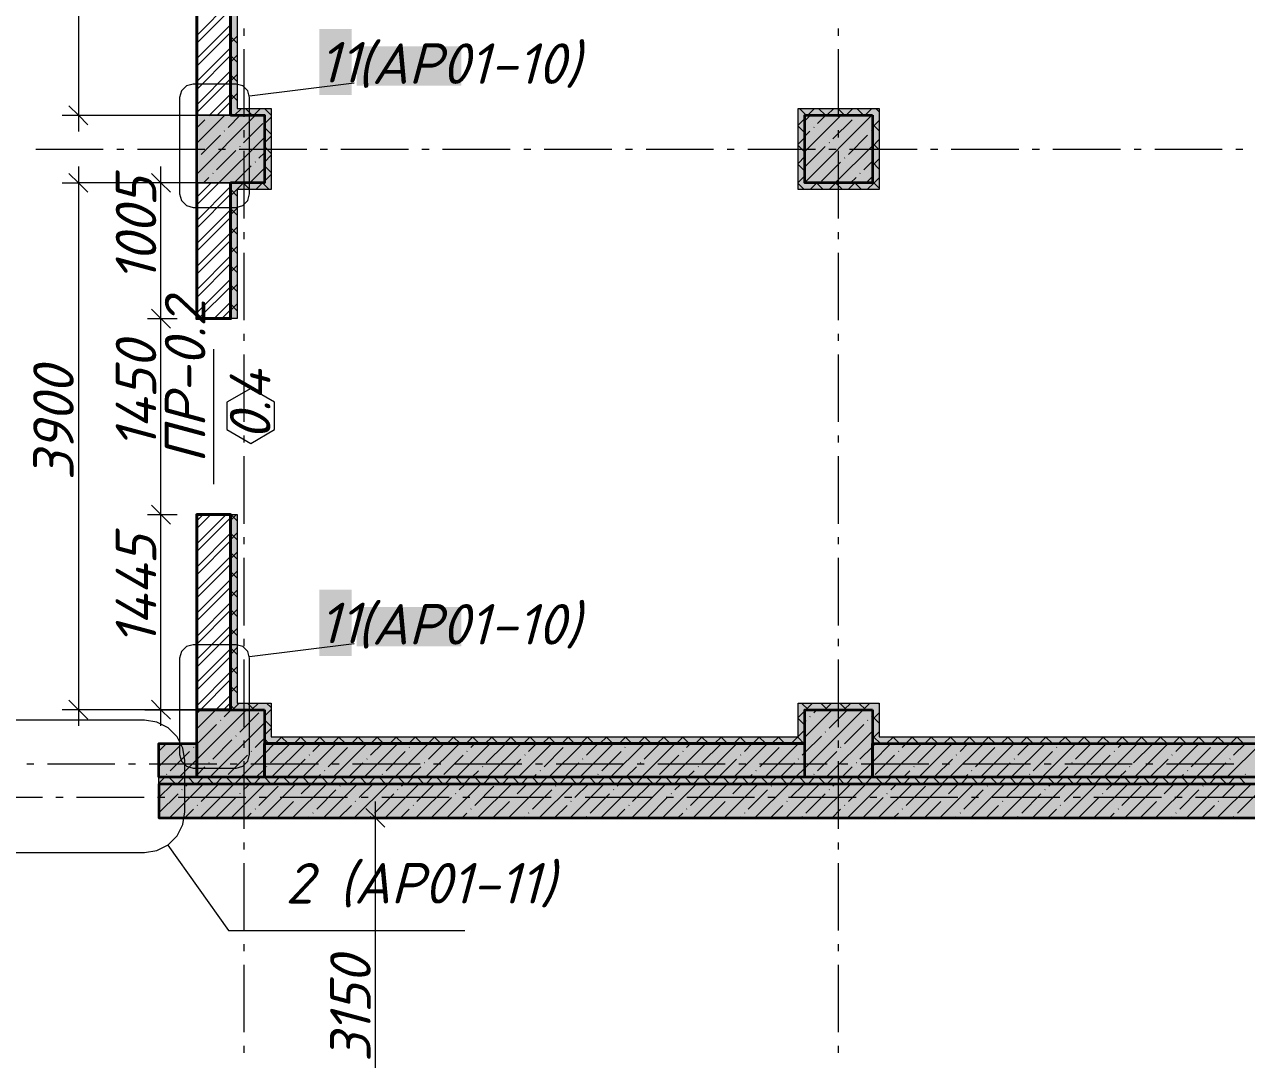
# Model space of a CAD drawing. Header units: millimetres. Extents: x -81576 to 1046824, y -248937 to 691537.
# Drawn here: x 102769 to 111814, y 545182 to 552844 of the extents above; entities that cross this region are included whole.
import ezdxf

# ---------------------------------------------------------------- set-up
doc = ezdxf.new("R2010")
doc.units = ezdxf.units.MM
doc.layers.add('PDF _Геометрия', color=7, linetype='Continuous', true_color=0x1d1d1d)
doc.layers.add('PDF _Сплошная заливка', color=7, linetype='Continuous', true_color=0xffffff)
doc.layers.add('PDF _Текст', color=7, linetype='Continuous')
doc.styles.add('PDF ISOCPEUR Italic', font='isocpeui.ttf')

msp = doc.modelspace()

# ---------------------------------------------------------------- hatches: boundary and pattern name
at = {"layer": 'PDF _Сплошная заливка', "true_color": 0x636466, "transparency": 33554559}
for points in [[(104344.5, 552221.5), (104344.5, 554921.6), (104294.5, 554921.6), (104294.5, 552221.5)], [(104544.5, 552171.5), (104544.5, 552221.5), (104294.5, 552221.5), (104294.5, 552171.5)], [(104594.5, 551671.5), (104594.5, 552221.5), (104544.5, 552221.5), (104544.5, 551671.5)], [(109044.5, 552171.5), (109044.5, 552221.5), (108494.5, 552221.5), (108494.5, 552171.5)], [(109044.5, 551671.5), (109094.5, 551671.5), (109094.5, 552221.5), (109044.5, 552221.5)], [(104044.5, 551671.5), (104544.5, 551671.5), (104544.5, 552171.5), (104044.5, 552171.5)], [(108544.5, 551621.5), (108544.5, 552171.5), (108494.5, 552171.5), (108494.5, 551621.5)], [(108544.5, 551671.5), (109044.5, 551671.5), (109044.5, 552171.5), (108544.5, 552171.5)], [(104294.5, 550666.5), (104344.5, 550666.5), (104344.5, 551671.5), (104294.5, 551671.5)], [(104344.5, 551621.5), (104594.5, 551621.5), (104594.5, 551671.5), (104344.5, 551671.5)], [(108544.5, 551621.5), (109094.5, 551621.5), (109094.5, 551671.5), (108544.5, 551671.5)], [(104344.5, 547821.5), (104344.5, 549216.5), (104294.5, 549216.5), (104294.5, 547821.5)], [(104044.5, 547271.5), (104544.5, 547271.5), (104544.5, 547771.5), (104044.5, 547771.5)], [(104544.5, 547771.5), (104544.5, 547821.5), (104294.5, 547821.5), (104294.5, 547771.5)], [(104544.5, 547571.5), (104594.5, 547571.5), (104594.5, 547821.5), (104544.5, 547821.5)], [(109044.5, 547771.5), (109044.5, 547821.5), (108494.5, 547821.5), (108494.5, 547771.5)], [(108544.5, 547521.5), (108544.5, 547771.5), (108494.5, 547771.5), (108494.5, 547521.5)], [(108544.5, 547271.5), (109044.5, 547271.5), (109044.5, 547771.5), (108544.5, 547771.5)], [(109044.5, 547571.5), (109094.5, 547571.5), (109094.5, 547821.5), (109044.5, 547821.5)], [(104044.5, 547271.5), (104044.5, 547521.5), (103764.5, 547521.5), (103764.5, 547271.5)], [(108494.5, 547521.5), (108494.5, 547571.5), (104544.5, 547571.5), (104544.5, 547521.5)], [(108544.5, 547271.5), (108544.5, 547521.5), (104544.5, 547521.5), (104544.5, 547271.5)], [(113144.5, 547521.5), (113144.5, 547571.5), (109044.5, 547571.5), (109044.5, 547521.5)], [(121794.5, 547271.5), (121794.5, 547521.5), (109044.5, 547521.5), (109044.5, 547271.5)], [(103764.5, 547221.5), (122494.5, 547221.5), (122494.5, 547271.5), (103764.5, 547271.5)], [(104419.5, 546971.5), (104419.5, 547221.5), (103764.5, 547221.5), (103764.5, 546971.5)], [(108544.5, 546971.5), (108544.5, 547221.5), (104419.5, 547221.5), (104419.5, 546971.5)], [(119099.5, 546971.5), (119099.5, 547221.5), (108544.5, 547221.5), (108544.5, 546971.5)]]:
    msp.add_hatch(color=251, dxfattribs=at).paths.add_polyline_path(points)

# ---------------------------------------------------------------- linework, layer by layer
at = {"layer": 'PDF _Геометрия', "color": 7, "lineweight": 13}
for points in [[(104344.5, 557129.1), (104344.5, 555521.6), (104544.5, 555521.6), (104594.5, 555521.6), (104594.5, 554971.6), (104594.5, 554921.6), (104344.5, 554921.6), (104344.5, 552221.5), (104544.5, 552221.5), (104594.5, 552221.5), (104594.5, 551671.5), (104594.5, 551621.5), (104344.5, 551621.5), (104344.5, 550666.5), (104294.5, 550666.5)], [(104294.5, 551671.5), (104344.5, 551671.5), (104544.5, 551671.5), (104544.5, 552171.5), (104294.5, 552171.5)], [(104294.5, 549216.5), (104344.5, 549216.5), (104344.5, 547821.5), (104544.5, 547821.5), (104594.5, 547821.5), (104594.5, 547571.5), (108494.5, 547571.5), (108494.5, 547771.5), (108494.5, 547821.5), (109044.5, 547821.5), (109094.5, 547821.5), (109094.5, 547571.5), (113094.5, 547571.5), (113094.5, 547948.5), (113144.5, 547948.5)], [(104544.5, 547521.5), (104544.5, 547571.5), (104544.5, 547771.5), (104294.5, 547771.5)], [(113144.5, 547571.5), (113144.5, 547521.5), (109044.5, 547521.5), (109044.5, 547571.5), (109044.5, 547771.5), (108544.5, 547771.5), (108544.5, 547521.5)]]:
    msp.add_lwpolyline(points, dxfattribs=at)
at = {"layer": 'PDF _Геометрия', "color": 7, "lineweight": 35}
for points in [[(124744.5, 546971.5), (124744.5, 547221.5), (119099.5, 547221.5), (108544.5, 547221.5), (104419.5, 547221.5), (103764.5, 547221.5), (103764.5, 546971.5), (104419.5, 546971.5), (108544.5, 546971.5), (119099.5, 546971.5), (124744.5, 546971.5), (122554.5, 546971.5), (122554.5, 547221.5), (173444.5, 547221.5), (173444.5, 550246.5), (170319.5, 550246.5), (170319.5, 550496.5), (173444.5, 550496.5), (173444.5, 556296.6), (170294.5, 556296.6)], [(104044.5, 551671.5), (104044.5, 552171.5)], [(104294.5, 552171.5), (104544.5, 552171.5), (104544.5, 551671.5), (104294.5, 551671.5)], [(121794.5, 547521.5), (121794.5, 547271.5), (121794.5, 547771.5), (122494.5, 547771.5), (122494.5, 547271.5), (121794.5, 547271.5), (109044.5, 547271.5), (109044.5, 547521.5), (115394.5, 547521.5), (115394.5, 549021.5), (115644.5, 549021.5), (115644.5, 547571.5)], [(108549.5, 547271.5), (104544.5, 547271.5), (104544.5, 547521.5), (108494.5, 547521.5)]]:
    msp.add_lwpolyline(points, dxfattribs=at)
at = {"layer": 'PDF _Геометрия', "color": 7, "lineweight": 9}
for points in [[(103168.2, 555091.6), (103168.2, 552051.5)], [(104394.5, 552760.6), (104394.5, 552813.6)], [(108794.5, 552760.6), (108794.5, 552813.6)], [(104394.5, 552160.6), (104394.5, 552660.6)], [(108794.5, 552160.6), (108794.5, 552660.6)], [(103098.2, 552241.5), (103168.2, 552171.5), (104044.5, 552171.5), (104294.5, 552171.5)], [(103048.2, 552171.5), (103168.2, 552171.5), (103238.2, 552101.5)], [(104394.5, 552007.7), (104394.5, 552060.6)], [(108794.5, 552007.7), (108794.5, 552060.6)], [(102852, 551921.5), (103352, 551921.5)], [(103452, 551921.5), (103505, 551921.5)], [(103605, 551921.5), (104105, 551921.5)], [(104205, 551921.5), (104257.9, 551921.5)], [(104357.9, 551921.5), (104857.9, 551921.5)], [(104957.9, 551921.5), (105010.8, 551921.5)], [(105110.8, 551921.5), (105610.8, 551921.5)], [(105710.8, 551921.5), (105763.7, 551921.5)], [(105863.7, 551921.5), (106363.7, 551921.5)], [(106463.7, 551921.5), (106516.6, 551921.5)], [(106616.6, 551921.5), (107116.6, 551921.5)], [(107216.6, 551921.5), (107269.5, 551921.5)], [(107369.5, 551921.5), (107869.5, 551921.5)], [(107969.5, 551921.5), (108022.5, 551921.5)], [(108122.5, 551921.5), (108622.5, 551921.5)], [(108722.5, 551921.5), (108775.4, 551921.5)], [(108875.4, 551921.5), (109375.4, 551921.5)], [(109475.4, 551921.5), (109528.3, 551921.5)], [(109628.3, 551921.5), (110128.3, 551921.5)], [(110228.3, 551921.5), (110281.2, 551921.5)], [(110381.2, 551921.5), (110881.2, 551921.5)], [(110981.2, 551921.5), (111034.1, 551921.5)], [(111134.1, 551921.5), (111634.1, 551921.5)], [(111734.1, 551921.5), (111787, 551921.5)], [(104394.5, 551407.7), (104394.5, 551907.7)], [(108794.5, 551407.7), (108794.5, 551907.7)], [(104294.5, 551671.5), (104044.5, 551671.5), (103168.2, 551671.5), (103098.2, 551741.5)], [(103168.2, 551791.5), (103168.2, 547651.5)], [(103709.3, 551741.5), (103779.3, 551671.5), (103849.3, 551601.5)], [(103779.3, 547651.5), (103779.3, 549216.5), (103779.3, 550666.5), (103779.3, 551791.5)], [(103048.2, 551671.5), (103168.2, 551671.5), (103238.2, 551601.5)], [(104044.5, 551671.5), (103779.3, 551671.5), (103659.3, 551671.5)], [(104394.5, 551254.8), (104394.5, 551307.7)], [(108794.5, 551254.8), (108794.5, 551307.7)], [(104394.5, 550654.8), (104394.5, 551154.8)], [(108794.5, 550654.8), (108794.5, 551154.8)], [(103680.3, 550666.5), (103779.3, 550666.5), (103899.3, 550666.5)], [(103709.3, 550736.5), (103779.3, 550666.5), (103849.3, 550596.5)], [(104394.5, 550501.9), (104394.5, 550554.8)], [(108794.5, 550501.9), (108794.5, 550554.8)], [(104169.5, 549441.5), (104169.5, 550441.5)], [(104394.5, 549901.9), (104394.5, 550401.9)], [(108794.5, 549901.9), (108794.5, 550401.9)], [(104394.5, 549749), (104394.5, 549801.9)], [(108794.5, 549749), (108794.5, 549801.9)], [(104394.5, 549149), (104394.5, 549649)], [(108794.5, 549149), (108794.5, 549649)], [(103680.3, 549216.5), (103779.3, 549216.5), (103899.3, 549216.5)], [(103709.3, 549286.5), (103779.3, 549216.5), (103849.3, 549146.5)], [(104394.5, 548996.1), (104394.5, 549049)], [(108794.5, 548996.1), (108794.5, 549049)], [(104294.5, 548973.5), (104294.5, 548966.5)], [(104394.5, 548396.1), (104394.5, 548896.1)], [(108794.5, 548396.1), (108794.5, 548896.1)], [(104394.5, 548243.1), (104394.5, 548296.1)], [(108794.5, 548243.1), (108794.5, 548296.1)], [(104394.5, 547643.1), (104394.5, 548143.1)], [(108794.5, 547643.1), (108794.5, 548143.1)], [(103659.3, 547771.5), (103779.3, 547771.5), (104044.5, 547771.5), (103168.2, 547771.5), (103048.2, 547771.5)], [(103238.2, 547701.5), (103168.2, 547771.5), (103098.2, 547841.5)], [(103709.3, 547841.5), (103779.3, 547771.5), (103849.3, 547701.5)], [(104394.5, 547490.2), (104394.5, 547543.1)], [(108794.5, 547490.2), (108794.5, 547543.1)], [(102785.8, 547371.5), (102838.7, 547371.5)], [(102938.7, 547371.5), (103438.7, 547371.5)], [(103538.7, 547371.5), (103591.6, 547371.5)], [(103691.6, 547371.5), (104191.6, 547371.5)], [(104291.6, 547371.5), (104344.5, 547371.5)], [(104394.5, 546890.2), (104394.5, 547390.2)], [(104444.5, 547371.5), (104944.5, 547371.5)], [(105044.5, 547371.5), (105097.5, 547371.5)], [(105197.5, 547371.5), (105697.5, 547371.5)], [(105797.5, 547371.5), (105850.4, 547371.5)], [(105950.4, 547371.5), (106450.4, 547371.5)], [(106550.4, 547371.5), (106603.3, 547371.5)], [(106703.3, 547371.5), (107203.3, 547371.5)], [(107303.3, 547371.5), (107356.2, 547371.5)], [(107456.2, 547371.5), (107956.2, 547371.5)], [(108056.2, 547371.5), (108109.1, 547371.5)], [(108209.1, 547371.5), (108709.1, 547371.5)], [(108794.5, 546890.2), (108794.5, 547390.2)], [(108809.1, 547371.5), (108862, 547371.5)], [(108962, 547371.5), (109462, 547371.5)], [(109562, 547371.5), (109615, 547371.5)], [(109715, 547371.5), (110215, 547371.5)], [(110315, 547371.5), (110367.9, 547371.5)], [(110467.9, 547371.5), (110967.9, 547371.5)], [(111067.9, 547371.5), (111120.8, 547371.5)], [(111220.8, 547371.5), (111720.8, 547371.5)], [(102901.5, 547121.5), (102401.5, 547121.5)], [(103054.4, 547121.5), (103001.5, 547121.5)], [(103654.4, 547121.5), (103154.4, 547121.5)], [(103807.3, 547121.5), (103754.4, 547121.5)], [(104407.3, 547121.5), (103907.3, 547121.5)], [(104560.3, 547121.5), (104507.3, 547121.5)], [(105160.3, 547121.5), (104660.3, 547121.5)], [(105313.2, 547121.5), (105260.3, 547121.5)], [(105296.2, 547041.5), (105366.2, 546971.5), (105436.2, 546901.5)], [(105366.2, 543701.5), (105366.2, 547091.5)], [(105913.2, 547121.5), (105413.2, 547121.5)], [(106066.1, 547121.5), (106013.2, 547121.5)], [(106666.1, 547121.5), (106166.1, 547121.5)], [(106819, 547121.5), (106766.1, 547121.5)], [(107419, 547121.5), (106919, 547121.5)], [(107571.9, 547121.5), (107519, 547121.5)], [(108171.9, 547121.5), (107671.9, 547121.5)], [(108324.8, 547121.5), (108271.9, 547121.5)], [(108924.9, 547121.5), (108424.9, 547121.5)], [(109077.8, 547121.5), (109024.8, 547121.5)], [(109677.8, 547121.5), (109177.8, 547121.5)], [(109830.7, 547121.5), (109777.8, 547121.5)], [(110430.7, 547121.5), (109930.7, 547121.5)], [(110583.6, 547121.5), (110530.7, 547121.5)], [(111183.6, 547121.5), (110683.6, 547121.5)], [(111336.5, 547121.5), (111283.6, 547121.5)], [(111936.5, 547121.5), (111436.5, 547121.5)], [(105267.2, 546971.5), (105366.2, 546971.5), (105486.2, 546971.5)], [(104394.5, 546737.3), (104394.5, 546790.2)], [(108794.5, 546737.3), (108794.5, 546790.2)], [(104394.5, 546137.3), (104394.5, 546637.3)], [(108794.5, 546137.3), (108794.5, 546637.3)], [(104394.5, 545984.4), (104394.5, 546037.3)], [(108794.5, 545984.4), (108794.5, 546037.3)], [(104394.5, 545384.4), (104394.5, 545884.4)], [(108794.5, 545384.4), (108794.5, 545884.4)], [(104394.5, 545231.5), (104394.5, 545284.4)], [(108794.5, 545231.5), (108794.5, 545284.4)]]:
    msp.add_lwpolyline(points, dxfattribs=at)
at = {"layer": 'PDF _Геометрия', "color": 16, "lineweight": 40, "true_color": 0x800000}
for points in [[(104044.5, 552171.5), (104044.5, 554971.6)], [(104294.5, 554921.6), (104294.5, 552221.5)], [(104294.5, 551671.5), (104294.5, 550666.5), (104044.5, 550666.5), (104044.5, 551671.5)], [(104294.5, 547771.5), (104044.5, 547771.5), (104044.5, 549216.5), (104294.5, 549216.5), (104294.5, 547821.5)]]:
    msp.add_lwpolyline(points, dxfattribs=at)
at = {"layer": 'PDF _Геометрия', "color": 7, "lineweight": 40}
for points in [[(104294.5, 552171.5), (104294.5, 552221.5), (104294.5, 554921.6), (104294.5, 554971.6)], [(104294.5, 550666.5), (104294.5, 551671.5)], [(104294.5, 547771.5), (104294.5, 547821.5), (104294.5, 549216.5)], [(108544.5, 547521.5), (108494.5, 547521.5), (104544.5, 547521.5)]]:
    msp.add_lwpolyline(points, dxfattribs=at)
at = {"layer": 'PDF _Геометрия', "color": 24, "lineweight": 9, "true_color": 0x8e1d1d}
for points in [[(104294.5, 553012.8), (104044.5, 552762.8)], [(104294.5, 552955.8), (104044.5, 552705.8)], [(104294.5, 552841.7), (104044.5, 552591.7)], [(104294.5, 552784.7), (104044.5, 552534.7)], [(104294.5, 552670.6), (104044.5, 552420.6)], [(104294.5, 552613.6), (104044.5, 552363.6)], [(104294.5, 552499.6), (104044.5, 552249.6)], [(104294.5, 552442.5), (104044.5, 552192.5)], [(104294.5, 552328.5), (104137.5, 552171.5)], [(104294.5, 552271.5), (104194.5, 552171.5)], [(104150.7, 551671.5), (104044.5, 551565.3)], [(104207.8, 551671.5), (104044.5, 551508.3)], [(104294.5, 551644.2), (104044.5, 551394.2)], [(104294.5, 551587.2), (104044.5, 551337.2)], [(104294.5, 551473.1), (104044.5, 551223.1)], [(104294.5, 551416.1), (104044.5, 551166.1)], [(104294.5, 551302.1), (104044.5, 551052.1)], [(104294.5, 551245), (104044.5, 550995)], [(104294.5, 551131), (104044.5, 550881)], [(104294.5, 551074), (104044.5, 550824)], [(104294.5, 550959.9), (104044.5, 550709.9)], [(104294.5, 550902.9), (104058.1, 550666.5)], [(104294.5, 550788.8), (104172.2, 550666.5)], [(104294.5, 550731.8), (104229.2, 550666.5)], [(104090.8, 549216.5), (104044.5, 549170.2)], [(104261.8, 549216.5), (104044.5, 548999.2)], [(104147.8, 549216.5), (104044.5, 549113.2)], [(104294.5, 549192.1), (104044.5, 548942.1)], [(104294.5, 549078.1), (104044.5, 548828.1)], [(104294.5, 549021.1), (104044.5, 548771.1)], [(104294.5, 548907), (104044.5, 548657)], [(104294.5, 548850), (104044.5, 548600)], [(104294.5, 548735.9), (104044.5, 548485.9)], [(104294.5, 548678.9), (104044.5, 548428.9)], [(104294.5, 548564.9), (104044.5, 548314.9)], [(104294.5, 548507.8), (104044.5, 548257.8)], [(104294.5, 548393.8), (104044.5, 548143.8)], [(104294.5, 548336.8), (104044.5, 548086.8)], [(104294.5, 548222.7), (104044.5, 547972.7)], [(104294.5, 548165.7), (104044.5, 547915.7)], [(104294.5, 548051.6), (104044.5, 547801.6)], [(104294.5, 547994.6), (104071.4, 547771.5)], [(104294.5, 547880.6), (104185.4, 547771.5)], [(104294.5, 547823.5), (104242.5, 547771.5)]]:
    msp.add_lwpolyline(points, dxfattribs=at)
at = {"layer": 'PDF _Геометрия', "lineweight": 9}
for points in [[(104344.5, 552757.2), (104294.5, 552707.2)], [(104294.5, 552755.2), (104344.5, 552705.2)], [(104344.5, 552615.7), (104294.5, 552565.7)], [(104294.5, 552613.8), (104344.5, 552563.8)], [(104344.5, 552474.3), (104294.5, 552424.3)], [(104294.5, 552472.3), (104344.5, 552422.3)], [(104344.5, 552332.9), (104294.5, 552282.9)], [(104294.5, 552330.9), (104344.5, 552280.9)], [(104374.5, 552221.5), (104324.5, 552171.5)], [(104403.8, 552221.5), (104453.8, 552171.5)], [(104516, 552221.5), (104466, 552171.5)], [(104545.3, 552221.5), (104594.5, 552172.3)], [(108505.1, 552221.5), (108555.1, 552171.5)], [(108617.2, 552221.5), (108567.2, 552171.5)], [(108646.5, 552221.5), (108696.5, 552171.5)], [(108758.6, 552221.5), (108708.6, 552171.5)], [(108787.9, 552221.5), (108837.9, 552171.5)], [(108900, 552221.5), (108850, 552171.5)], [(108929.3, 552221.5), (108979.3, 552171.5)], [(109041.4, 552221.5), (108991.4, 552171.5)], [(109070.7, 552221.5), (109094.5, 552197.8)], [(104251.6, 552171.5), (104044.5, 551964.4)], [(104479.7, 552171.5), (104044.5, 551736.3)], [(104105.2, 552139.2), (104044.5, 552078.5)], [(104136.1, 552170.1), (104133.7, 552167.7)], [(104365.6, 552171.5), (104276.3, 552082.2)], [(104294.5, 552189.5), (104312.4, 552171.5)], [(104532.9, 552110.7), (104390.3, 551968.2)], [(104594.5, 552158.6), (104544.5, 552108.6)], [(108544.5, 552148.8), (108494.5, 552098.8)], [(108585.4, 552171.5), (108544.5, 552130.6)], [(108813.5, 552171.5), (108544.5, 551902.5)], [(109041.6, 552171.5), (108544.5, 551674.4)], [(108699.5, 552171.5), (108638.7, 552110.7)], [(108895.3, 552139.2), (108752.7, 551996.7)], [(108926.1, 552170.1), (108923.8, 552167.7)], [(109094.5, 552133.1), (109044.5, 552083.1)], [(109044.5, 552106.4), (109094.5, 552056.4)], [(104219.2, 552025.2), (104076.7, 551882.6)], [(104250.1, 552056.1), (104247.8, 552053.7)], [(104544.5, 552080.9), (104594.5, 552030.9)], [(104594.5, 552017.2), (104544.5, 551967.2)], [(108494.5, 552090.7), (108544.5, 552040.7)], [(108581.6, 552053.7), (108544.5, 552016.5)], [(108612.5, 552084.6), (108610.1, 552082.2)], [(109009.3, 552025.2), (108866.8, 551882.6)], [(109040.2, 552056.1), (109037.8, 552053.7)], [(104544.5, 552008.3), (104207.8, 551671.5)], [(104364.2, 551942), (104361.8, 551939.6)], [(104544.5, 551939.5), (104594.5, 551889.5)], [(108544.5, 552007.4), (108494.5, 551957.4)], [(108494.5, 551949.3), (108544.5, 551899.3)], [(108695.7, 551939.6), (108553.1, 551797.1)], [(108726.6, 551970.5), (108724.2, 551968.2)], [(109044.5, 551946.3), (108769.7, 551671.5)], [(109094.5, 551991.7), (109044.5, 551941.7)], [(109044.5, 551965), (109094.5, 551915)], [(104050.5, 551856.5), (104048.2, 551854.1)], [(104333.3, 551911.1), (104190.7, 551768.6)], [(104544.5, 551894.2), (104504.4, 551854.1)], [(104594.5, 551875.8), (104544.5, 551825.8)], [(108544.5, 551866), (108494.5, 551816)], [(108840.6, 551856.5), (108838.2, 551854.1)], [(109044.5, 551832.2), (108980.8, 551768.6)], [(109094.5, 551850.3), (109044.5, 551800.3)], [(104164.6, 551742.4), (104162.2, 551740.1)], [(104447.3, 551797.1), (104321.8, 551671.5)], [(104544.5, 551780.2), (104435.9, 551671.5)], [(104478.2, 551828), (104475.9, 551825.6)], [(104544.5, 551798.1), (104594.5, 551748.1)], [(108494.5, 551807.9), (108544.5, 551757.9)], [(108809.7, 551825.6), (108667.2, 551683)], [(108954.7, 551742.4), (108952.3, 551740.1)], [(109044.5, 551823.6), (109094.5, 551773.6)], [(104133.7, 551711.5), (104093.7, 551671.5)], [(104390.2, 551671.5), (104344.5, 551625.8), (104294.5, 551575.8)], [(104388.1, 551671.5), (104438.1, 551621.5)], [(104531.6, 551671.5), (104481.6, 551621.5)], [(104529.6, 551671.5), (104579.6, 551621.5)], [(104594.5, 551734.4), (104544.5, 551684.4)], [(108544.5, 551724.6), (108494.5, 551674.6)], [(108494.5, 551666.5), (108539.4, 551621.5)], [(108632.9, 551671.5), (108582.9, 551621.5)], [(108630.8, 551671.5), (108680.8, 551621.5)], [(108774.3, 551671.5), (108724.3, 551621.5)], [(108772.2, 551671.5), (108822.2, 551621.5)], [(108915.7, 551671.5), (108865.7, 551621.5)], [(108923.8, 551711.5), (108883.8, 551671.5)], [(108913.6, 551671.5), (108963.6, 551621.5)], [(109044.5, 551718.2), (108997.8, 551671.5)], [(109094.5, 551708.9), (109057.1, 551671.5), (109007.1, 551621.5)], [(109044.5, 551682.1), (109055.1, 551671.5), (109094.5, 551632.1)], [(104294.5, 551623.8), (104344.5, 551573.8)], [(104344.5, 551484.4), (104294.5, 551434.4)], [(104294.5, 551482.4), (104344.5, 551432.4)], [(104344.5, 551342.9), (104294.5, 551292.9)], [(104294.5, 551341), (104344.5, 551291)], [(104344.5, 551201.5), (104294.5, 551151.5)], [(104294.5, 551199.5), (104344.5, 551149.5)], [(104344.5, 551060.1), (104294.5, 551010.1)], [(104294.5, 551058.1), (104344.5, 551008.1)], [(104344.5, 550918.7), (104294.5, 550868.7)], [(104294.5, 550916.7), (104344.5, 550866.7)], [(104344.5, 550777.3), (104294.5, 550727.3)], [(104294.5, 550775.3), (104344.5, 550725.3)], [(104339.4, 549216.5), (104294.5, 549171.6)], [(104297.6, 549216.5), (104344.5, 549169.6)], [(104344.5, 549080.2), (104294.5, 549030.2)], [(104294.5, 549078.2), (104344.5, 549028.2)], [(104344.5, 548938.8), (104294.5, 548888.8)], [(104294.5, 548936.8), (104344.5, 548886.8)], [(104344.5, 548797.4), (104294.5, 548747.4)], [(104294.5, 548795.4), (104344.5, 548745.4)], [(104344.5, 548655.9), (104294.5, 548605.9)], [(104294.5, 548654), (104344.5, 548604)], [(104344.5, 548514.5), (104294.5, 548464.5)], [(104294.5, 548512.5), (104344.5, 548462.5)], [(104344.5, 548373.1), (104294.5, 548323.1)], [(104294.5, 548371.1), (104344.5, 548321.1)], [(104344.5, 548231.7), (104294.5, 548181.7)], [(104294.5, 548229.7), (104344.5, 548179.7)], [(104344.5, 548090.3), (104294.5, 548040.3)], [(104294.5, 548088.3), (104344.5, 548038.3)], [(104344.5, 547948.8), (104294.5, 547898.8)], [(104294.5, 547946.9), (104344.5, 547896.9)], [(104413.5, 547771.5), (104044.5, 547402.5), (103913.5, 547271.5)], [(104185.4, 547771.5), (104044.5, 547630.6)], [(104071.4, 547771.5), (104044.5, 547744.6)], [(104299.5, 547771.5), (104247.8, 547719.8)], [(104294.5, 547805.4), (104328.3, 547771.5)], [(104358.6, 547821.5), (104308.6, 547771.5)], [(104419.8, 547821.5), (104469.8, 547771.5)], [(104500, 547821.5), (104450, 547771.5)], [(104594.5, 547774.6), (104544.5, 547724.6)], [(104561.2, 547821.5), (104594.5, 547788.3)], [(109025.5, 547821.5), (108975.5, 547771.5), (108544.5, 547340.5), (108475.5, 547271.5), (108425.5, 547221.5), (108175.5, 546971.5)], [(108544.5, 547764.8), (108494.5, 547714.8)], [(108521, 547821.5), (108571, 547771.5)], [(108747.4, 547771.5), (108544.5, 547568.6)], [(108601.2, 547821.5), (108551.2, 547771.5)], [(108633.4, 547771.5), (108610.1, 547748.3)], [(108662.4, 547821.5), (108712.4, 547771.5)], [(108742.7, 547821.5), (108692.7, 547771.5)], [(108861.5, 547771.5), (108724.2, 547634.3)], [(108803.8, 547821.5), (108853.8, 547771.5)], [(108884.1, 547821.5), (108834.1, 547771.5)], [(108945.3, 547821.5), (108995.3, 547771.5)], [(109086.7, 547821.5), (109094.5, 547813.8)], [(104544.5, 547674.4), (104141.6, 547271.5)], [(104221.6, 547693.7), (104219.2, 547691.3)], [(104504.4, 547748.3), (104361.8, 547605.8)], [(104544.5, 547696.9), (104594.5, 547646.9)], [(108494.5, 547706.7), (108544.5, 547656.7)], [(108553.1, 547691.3), (108544.5, 547682.7)], [(108584, 547722.2), (108581.6, 547719.8)], [(109011.7, 547693.7), (109009.3, 547691.3)], [(109044.5, 547726.5), (109037.8, 547719.8)], [(109094.5, 547749.1), (109044.5, 547699.1)], [(109044.5, 547722.3), (109094.5, 547672.3)], [(104190.7, 547662.8), (104048.2, 547520.2)], [(104335.7, 547579.6), (104333.3, 547577.3)], [(104594.5, 547633.1), (104544.5, 547583.1)], [(108544.5, 547623.3), (108494.5, 547573.3)], [(108698, 547608.1), (108695.7, 547605.8)], [(109044.5, 547612.4), (108703.6, 547271.5)], [(108980.8, 547662.8), (108838.2, 547520.2)], [(109094.5, 547607.7), (109058.3, 547571.5), (109044.5, 547557.7)], [(109044.5, 547580.9), (109053.8, 547571.5), (109103.8, 547521.5)], [(103935.4, 547521.5), (103764.5, 547350.6)], [(103821.4, 547521.5), (103764.5, 547464.6)], [(104022, 547494.1), (104019.7, 547491.7)], [(104304.8, 547548.7), (104162.2, 547406.2)], [(104619.7, 547521.5), (104544.5, 547446.3), (104369.7, 547271.5)], [(104544.5, 547560.3), (104475.9, 547491.7)], [(104544.5, 547555.4), (104578.3, 547521.5)], [(104732.5, 547520.2), (104589.9, 547377.7)], [(104847.8, 547521.5), (104597.8, 547271.5)], [(104674.3, 547571.5), (104624.3, 547521.5)], [(104669.8, 547571.5), (104719.8, 547521.5)], [(104815.7, 547571.5), (104765.7, 547521.5)], [(104811.2, 547571.5), (104861.2, 547521.5)], [(105075.9, 547521.5), (104825.9, 547271.5)], [(104961.9, 547521.5), (104903.5, 547463.2)], [(104957.1, 547571.5), (104907.1, 547521.5)], [(104952.6, 547571.5), (105002.6, 547521.5)], [(105160.1, 547491.7), (105017.6, 547349.2)], [(105098.5, 547571.5), (105048.5, 547521.5)], [(105304, 547521.5), (105054, 547271.5)], [(105094, 547571.5), (105144, 547521.5)], [(105190, 547521.5), (105188.7, 547520.2)], [(105240, 547571.5), (105190, 547521.5)], [(105235.5, 547571.5), (105285.5, 547521.5)], [(105532.1, 547521.5), (105282.1, 547271.5)], [(105418.1, 547521.5), (105331.2, 547434.7)], [(105381.4, 547571.5), (105331.4, 547521.5)], [(105376.9, 547571.5), (105426.9, 547521.5)], [(105522.8, 547571.5), (105472.8, 547521.5)], [(105760.2, 547521.5), (105510.2, 547271.5)], [(105518.3, 547571.5), (105568.3, 547521.5)], [(105664.2, 547571.5), (105614.2, 547521.5)], [(105618.7, 547494.1), (105616.3, 547491.7)], [(105646.2, 547521.5), (105644.9, 547520.2)], [(105659.7, 547571.5), (105709.7, 547521.5)], [(105988.3, 547521.5), (105738.3, 547271.5)], [(105805.7, 547571.5), (105755.7, 547521.5)], [(105874.3, 547521.5), (105758.9, 547406.2)], [(105801.1, 547571.5), (105851.1, 547521.5)], [(105947.1, 547571.5), (105897.1, 547521.5)], [(105942.6, 547571.5), (105992.6, 547521.5)], [(106216.4, 547521.5), (105966.4, 547271.5)], [(106088.5, 547571.5), (106038.5, 547521.5)], [(106102.4, 547521.5), (106072.5, 547491.7)], [(106084, 547571.5), (106134, 547521.5)], [(106229.9, 547571.5), (106179.9, 547521.5)], [(106329.2, 547520.2), (106186.6, 547377.7)], [(106444.5, 547521.5), (106194.5, 547271.5)], [(106225.4, 547571.5), (106275.4, 547521.5)], [(106371.3, 547571.5), (106321.3, 547521.5)], [(106366.8, 547571.5), (106416.8, 547521.5)], [(106672.6, 547521.5), (106422.6, 547271.5)], [(106512.8, 547571.5), (106462.8, 547521.5)], [(106558.6, 547521.5), (106500.2, 547463.2)], [(106508.3, 547571.5), (106558.3, 547521.5)], [(106654.2, 547571.5), (106604.2, 547521.5)], [(106756.8, 547491.7), (106614.3, 547349.2)], [(106649.7, 547571.5), (106699.7, 547521.5)], [(106900.7, 547521.5), (106650.7, 547271.5)], [(106795.6, 547571.5), (106745.6, 547521.5)], [(106786.7, 547521.5), (106785.4, 547520.2)], [(106791.1, 547571.5), (106841.1, 547521.5)], [(107128.8, 547521.5), (106878.8, 547271.5)], [(106937, 547571.5), (106887, 547521.5)], [(107014.8, 547521.5), (106927.9, 547434.7)], [(106932.5, 547571.5), (106982.5, 547521.5)], [(107078.5, 547571.5), (107028.5, 547521.5)], [(107073.9, 547571.5), (107123.9, 547521.5)], [(107356.9, 547521.5), (107106.9, 547271.5)], [(107219.9, 547571.5), (107169.9, 547521.5)], [(107215.4, 547494.1), (107213, 547491.7)], [(107215.4, 547571.5), (107265.4, 547521.5)], [(107242.9, 547521.5), (107241.5, 547520.2)], [(107361.3, 547571.5), (107311.3, 547521.5)], [(107585, 547521.5), (107335, 547271.5)], [(107471, 547521.5), (107355.6, 547406.2)], [(107356.8, 547571.5), (107406.8, 547521.5)], [(107502.7, 547571.5), (107452.7, 547521.5)], [(107498.2, 547571.5), (107548.2, 547521.5)], [(107813.1, 547521.5), (107563.1, 547271.5)], [(107644.1, 547571.5), (107594.1, 547521.5)], [(107639.6, 547571.5), (107689.6, 547521.5)], [(107699.1, 547521.5), (107669.2, 547491.7)], [(107785.6, 547571.5), (107735.6, 547521.5)], [(107781, 547571.5), (107831, 547521.5)], [(107925.8, 547520.2), (107783.3, 547377.7)], [(108041.2, 547521.5), (107791.2, 547271.5)], [(107927, 547571.5), (107877, 547521.5)], [(107922.5, 547571.5), (107972.5, 547521.5)], [(108068.4, 547571.5), (108018.4, 547521.5)], [(108269.3, 547521.5), (108019.3, 547271.5)], [(108063.9, 547571.5), (108113.9, 547521.5)], [(108155.3, 547521.5), (108096.9, 547463.2)], [(108209.8, 547571.5), (108159.8, 547521.5)], [(108205.3, 547571.5), (108255.3, 547521.5)], [(108353.5, 547491.7), (108211, 547349.2)], [(108497.4, 547521.5), (108247.4, 547271.5)], [(108351.2, 547571.5), (108301.2, 547521.5)], [(108346.7, 547571.5), (108396.7, 547521.5)], [(108383.4, 547521.5), (108382, 547520.2)], [(108492.7, 547571.5), (108442.7, 547521.5)], [(108488.1, 547571.5), (108494.5, 547565.2), (108538.1, 547521.5)], [(108667.2, 547577.3), (108544.5, 547454.6), (108524.6, 547434.7)], [(108812.1, 547494.1), (108809.7, 547491.7)], [(109181.7, 547521.5), (109044.5, 547384.3), (108931.7, 547271.5)], [(109067.7, 547521.5), (109044.5, 547498.4), (108952.3, 547406.2)], [(109199.8, 547571.5), (109149.8, 547521.5)], [(109409.8, 547521.5), (109159.8, 547271.5)], [(109195.3, 547571.5), (109245.3, 547521.5)], [(109295.8, 547521.5), (109265.9, 547491.7)], [(109341.2, 547571.5), (109291.2, 547521.5)], [(109336.7, 547571.5), (109386.7, 547521.5)], [(109522.5, 547520.2), (109380, 547377.7)], [(109637.9, 547521.5), (109387.9, 547271.5)], [(109482.6, 547571.5), (109432.6, 547521.5)], [(109478.1, 547571.5), (109528.1, 547521.5)], [(109624, 547571.5), (109574, 547521.5)], [(109866, 547521.5), (109616, 547271.5)], [(109619.5, 547571.5), (109669.5, 547521.5)], [(109752, 547521.5), (109693.6, 547463.2)], [(109765.5, 547571.5), (109715.5, 547521.5)], [(109760.9, 547571.5), (109810.9, 547521.5)], [(109950.2, 547491.7), (109807.7, 547349.2)], [(110094.1, 547521.5), (109844.1, 547271.5)], [(109906.9, 547571.5), (109856.9, 547521.5)], [(109902.4, 547571.5), (109952.4, 547521.5)], [(109980.1, 547521.5), (109978.7, 547520.2)], [(110048.3, 547571.5), (109998.3, 547521.5)], [(110043.8, 547571.5), (110093.8, 547521.5)], [(110322.2, 547521.5), (110072.2, 547271.5)], [(110208.2, 547521.5), (110121.3, 547434.7)], [(110189.7, 547571.5), (110139.7, 547521.5)], [(110185.2, 547571.5), (110235.2, 547521.5)], [(110331.1, 547571.5), (110281.1, 547521.5)], [(110550.3, 547521.5), (110300.3, 547271.5)], [(110326.6, 547571.5), (110376.6, 547521.5)], [(110408.8, 547494.1), (110406.4, 547491.7)], [(110472.6, 547571.5), (110422.6, 547521.5)], [(110436.2, 547521.5), (110434.9, 547520.2)], [(110468, 547571.5), (110518.1, 547521.5)], [(110778.4, 547521.5), (110528.4, 547271.5)], [(110664.3, 547521.5), (110549, 547406.2)], [(110614, 547571.5), (110564, 547521.5)], [(110609.5, 547571.5), (110659.5, 547521.5)], [(110755.4, 547571.5), (110705.4, 547521.5)], [(110750.9, 547571.5), (110800.9, 547521.5)], [(111006.5, 547521.5), (110756.5, 547271.5)], [(110896.8, 547571.5), (110846.8, 547521.5)], [(110892.4, 547521.5), (110862.6, 547491.7)], [(110892.3, 547571.5), (110942.3, 547521.5)], [(111119.2, 547520.2), (110976.7, 547377.7)], [(111234.6, 547521.5), (110984.6, 547271.5)], [(111038.3, 547571.5), (110988.3, 547521.5)], [(111033.7, 547571.5), (111083.7, 547521.5)], [(111179.7, 547571.5), (111129.7, 547521.5)], [(111175.2, 547571.5), (111225.2, 547521.5)], [(111462.7, 547521.5), (111212.7, 547271.5)], [(111321.1, 547571.5), (111271.1, 547521.5)], [(111348.6, 547521.5), (111290.3, 547463.2)], [(111316.6, 547571.5), (111366.6, 547521.5)], [(111546.9, 547491.7), (111404.3, 547349.2)], [(111462.5, 547571.5), (111412.5, 547521.5)], [(111690.8, 547521.5), (111440.8, 547271.5)], [(111458, 547571.5), (111508, 547521.5)], [(111603.9, 547571.5), (111553.9, 547521.5)], [(111576.7, 547521.5), (111575.4, 547520.2)], [(111599.4, 547571.5), (111649.4, 547521.5)], [(111918.9, 547521.5), (111668.9, 547271.5)], [(111745.4, 547571.5), (111695.4, 547521.5)], [(111804.8, 547521.5), (111718, 547434.7)], [(111740.8, 547571.5), (111790.8, 547521.5)], [(103991.1, 547463.2), (103848.6, 547320.6)], [(104418.8, 547434.7), (104276.3, 547292.1)], [(104449.7, 547465.6), (104447.3, 547463.2)], [(104846.5, 547406.2), (104711.9, 547271.5)], [(104877.4, 547437.1), (104875, 547434.7)], [(105305.1, 547408.5), (105302.7, 547406.2)], [(105587.8, 547463.2), (105445.3, 547320.6)], [(106015.5, 547434.7), (105873, 547292.1)], [(106046.4, 547465.6), (106044, 547463.2)], [(106443.2, 547406.2), (106308.6, 547271.5)], [(106474.1, 547437.1), (106471.7, 547434.7)], [(106901.8, 547408.5), (106899.4, 547406.2)], [(107184.5, 547463.2), (107042, 547320.6)], [(107612.2, 547434.7), (107469.6, 547292.1)], [(107643.1, 547465.6), (107640.7, 547463.2)], [(108039.9, 547406.2), (107905.3, 547271.5)], [(108070.8, 547437.1), (108068.4, 547434.7)], [(108498.5, 547408.5), (108496.1, 547406.2)], [(108781.2, 547463.2), (108638.7, 547320.6)], [(109208.9, 547434.7), (109066.3, 547292.1)], [(109239.8, 547465.6), (109237.4, 547463.2)], [(109636.6, 547406.2), (109501.9, 547271.5)], [(109667.5, 547437.1), (109665.1, 547434.7)], [(110095.2, 547408.5), (110092.8, 547406.2)], [(110377.9, 547463.2), (110235.3, 547320.6)], [(110805.6, 547434.7), (110663, 547292.1)], [(110836.5, 547465.6), (110834.1, 547463.2)], [(111233.3, 547406.2), (111098.6, 547271.5)], [(111264.2, 547437.1), (111261.8, 547434.7)], [(111691.8, 547408.5), (111689.5, 547406.2)], [(104105.2, 547349.2), (104044.5, 547288.4), (104027.6, 547271.5)], [(104136.1, 547380), (104133.7, 547377.7)], [(104532.9, 547320.6), (104483.8, 547271.5)], [(104563.8, 547351.5), (104561.4, 547349.2)], [(104991.4, 547323), (104989.1, 547320.6)], [(105274.2, 547377.7), (105168.1, 547271.5)], [(105701.9, 547349.2), (105624.3, 547271.5)], [(105732.8, 547380), (105730.4, 547377.7)], [(106129.6, 547320.6), (106080.5, 547271.5)], [(106160.4, 547351.5), (106158.1, 547349.2)], [(106588.1, 547323), (106585.8, 547320.6)], [(106870.9, 547377.7), (106764.8, 547271.5)], [(107298.6, 547349.2), (107221, 547271.5)], [(107329.5, 547380), (107327.1, 547377.7)], [(107726.3, 547320.6), (107677.2, 547271.5)], [(107757.1, 547351.5), (107754.8, 547349.2)], [(108184.8, 547323), (108182.5, 547320.6)], [(108467.6, 547377.7), (108361.5, 547271.5)], [(108895.3, 547349.2), (108817.7, 547271.5)], [(108926.1, 547380), (108923.8, 547377.7)], [(109322.9, 547320.6), (109273.9, 547271.5)], [(109353.8, 547351.5), (109351.5, 547349.2)], [(109781.5, 547323), (109779.1, 547320.6)], [(110064.3, 547377.7), (109958.2, 547271.5)], [(110492, 547349.2), (110414.3, 547271.5)], [(110522.8, 547380), (110520.5, 547377.7)], [(110919.6, 547320.6), (110870.5, 547271.5)], [(110950.5, 547351.5), (110948.2, 547349.2)], [(111378.2, 547323), (111375.8, 547320.6)], [(111661, 547377.7), (111554.8, 547271.5)], [(103808.6, 547271.5), (103764.5, 547227.4)], [(103863.5, 547221.5), (103764.5, 547122.5)], [(103822.4, 547294.5), (103820.1, 547292.1)], [(103838.4, 547271.5), (103888.4, 547221.5)], [(104091.6, 547221.5), (103841.6, 546971.5)], [(103950, 547271.5), (103900, 547221.5)], [(103977.6, 547221.5), (103962.6, 547206.6)], [(103979.8, 547271.5), (104029.8, 547221.5)], [(104091.4, 547271.5), (104041.4, 547221.5)], [(104319.7, 547221.5), (104069.7, 546971.5)], [(104205.7, 547221.5), (104076.7, 547092.5)], [(104121.2, 547271.5), (104171.2, 547221.5)], [(104232.9, 547271.5), (104182.9, 547221.5)], [(104262.7, 547271.5), (104312.7, 547221.5)], [(104547.8, 547221.5), (104419.5, 547093.2), (104297.8, 546971.5)], [(104374.3, 547271.5), (104324.3, 547221.5)], [(104433.8, 547221.5), (104419.5, 547207.2), (104390.3, 547178.1)], [(104404.1, 547271.5), (104454.1, 547221.5)], [(104515.7, 547271.5), (104465.7, 547221.5)], [(104775.9, 547221.5), (104525.9, 546971.5)], [(104545.5, 547271.5), (104595.5, 547221.5)], [(104657.1, 547271.5), (104607.1, 547221.5)], [(104686.9, 547271.5), (104736.9, 547221.5)], [(104798.5, 547271.5), (104748.6, 547221.5)], [(105004, 547221.5), (104754, 546971.5)], [(104890, 547221.5), (104818, 547149.6)], [(104828.3, 547271.5), (104878.4, 547221.5)], [(104940, 547271.5), (104890, 547221.5)], [(104960.6, 547292.1), (104940, 547271.5)], [(104969.8, 547271.5), (105019.8, 547221.5)], [(105232.1, 547221.5), (104982.1, 546971.5)], [(105081.4, 547271.5), (105031.4, 547221.5)], [(105111.2, 547271.5), (105161.2, 547221.5)], [(105222.8, 547271.5), (105172.8, 547221.5)], [(105460.2, 547221.5), (105210.2, 546971.5)], [(105346.2, 547221.5), (105245.7, 547121.1)], [(105252.6, 547271.5), (105302.6, 547221.5)], [(105364.2, 547271.5), (105314.2, 547221.5)], [(105394, 547271.5), (105444, 547221.5)], [(105419.1, 547294.5), (105416.8, 547292.1)], [(105688.3, 547221.5), (105438.3, 546971.5)], [(105505.7, 547271.5), (105455.7, 547221.5)], [(105535.5, 547271.5), (105585.5, 547221.5)], [(105574.3, 547221.5), (105559.3, 547206.6)], [(105647.1, 547271.5), (105597.1, 547221.5)], [(105916.4, 547221.5), (105666.4, 546971.5)], [(105802.4, 547221.5), (105673.4, 547092.5)], [(105676.9, 547271.5), (105726.9, 547221.5)], [(105788.5, 547271.5), (105738.5, 547221.5)], [(105818.3, 547271.5), (105868.3, 547221.5)], [(105929.9, 547271.5), (105879.9, 547221.5)], [(106144.5, 547221.5), (105894.5, 546971.5)], [(105959.7, 547271.5), (106009.7, 547221.5)], [(106030.5, 547221.5), (105987, 547178.1)], [(106071.3, 547271.5), (106021.3, 547221.5)], [(106101.1, 547271.5), (106151.1, 547221.5)], [(106372.6, 547221.5), (106122.6, 546971.5)], [(106212.8, 547271.5), (106162.8, 547221.5)], [(106242.6, 547271.5), (106292.6, 547221.5)], [(106354.2, 547271.5), (106304.2, 547221.5)], [(106600.7, 547221.5), (106350.7, 546971.5)], [(106384, 547271.5), (106434, 547221.5)], [(106486.7, 547221.5), (106414.7, 547149.6)], [(106495.6, 547271.5), (106445.6, 547221.5)], [(106525.4, 547271.5), (106575.4, 547221.5)], [(106557.3, 547292.1), (106536.7, 547271.5)], [(106828.8, 547221.5), (106578.8, 546971.5)], [(106637, 547271.5), (106587, 547221.5)], [(106666.8, 547271.5), (106716.8, 547221.5)], [(106778.5, 547271.5), (106728.4, 547221.5)], [(107056.9, 547221.5), (106806.9, 546971.5)], [(106808.3, 547271.5), (106858.2, 547221.5)], [(106942.9, 547221.5), (106842.4, 547121.1)], [(106919.9, 547271.5), (106869.9, 547221.5)], [(106949.7, 547271.5), (106999.7, 547221.5)], [(107061.3, 547271.5), (107011.3, 547221.5)], [(107015.8, 547294.5), (107013.4, 547292.1)], [(107285, 547221.5), (107035, 546971.5)], [(107091.1, 547271.5), (107141.1, 547221.5)], [(107202.7, 547271.5), (107152.7, 547221.5)], [(107171, 547221.5), (107156, 547206.6)], [(107232.5, 547271.5), (107282.5, 547221.5)], [(107513.1, 547221.5), (107263.1, 546971.5)], [(107399.1, 547221.5), (107270.1, 547092.5)], [(107344.1, 547271.5), (107294.1, 547221.5)], [(107373.9, 547271.5), (107423.9, 547221.5)], [(107485.6, 547271.5), (107435.6, 547221.5)], [(107741.2, 547221.5), (107491.2, 546971.5)], [(107515.4, 547271.5), (107565.4, 547221.5)], [(107627, 547271.5), (107577, 547221.5)], [(107627.2, 547221.5), (107583.7, 547178.1)], [(107656.8, 547271.5), (107706.8, 547221.5)], [(107768.4, 547271.5), (107718.4, 547221.5)], [(107969.3, 547221.5), (107719.3, 546971.5)], [(107798.2, 547271.5), (107848.2, 547221.5)], [(107909.8, 547271.5), (107859.8, 547221.5)], [(107939.6, 547271.5), (107989.6, 547221.5)], [(108197.4, 547221.5), (107947.4, 546971.5)], [(108051.2, 547271.5), (108001.2, 547221.5)], [(108083.4, 547221.5), (108011.4, 547149.6)], [(108081, 547271.5), (108131, 547221.5)], [(108153.9, 547292.1), (108133.4, 547271.5)], [(108192.7, 547271.5), (108142.7, 547221.5)], [(108222.5, 547271.5), (108272.5, 547221.5)], [(108334.1, 547271.5), (108284.1, 547221.5)], [(108363.9, 547271.5), (108413.9, 547221.5)], [(108653.6, 547221.5), (108544.5, 547112.4), (108403.6, 546971.5)], [(108539.6, 547221.5), (108439.1, 547121.1)], [(108505.3, 547271.5), (108555.3, 547221.5)], [(108616.9, 547271.5), (108566.9, 547221.5)], [(108612.5, 547294.5), (108610.1, 547292.1)], [(108881.7, 547221.5), (108631.7, 546971.5)], [(108646.7, 547271.5), (108696.7, 547221.5)], [(108758.4, 547271.5), (108708.4, 547221.5)], [(108767.7, 547221.5), (108752.7, 547206.6)], [(108788.1, 547271.5), (108838.2, 547221.5)], [(108899.8, 547271.5), (108849.8, 547221.5)], [(109109.8, 547221.5), (108859.8, 546971.5)], [(108995.8, 547221.5), (108866.8, 547092.5)], [(108929.6, 547271.5), (108979.6, 547221.5)], [(109041.2, 547271.5), (108991.2, 547221.5)], [(109071, 547271.5), (109121, 547221.5)], [(109337.9, 547221.5), (109087.9, 546971.5)], [(109182.6, 547271.5), (109132.6, 547221.5)], [(109223.9, 547221.5), (109180.4, 547178.1)], [(109212.4, 547271.5), (109262.4, 547221.5)], [(109324, 547271.5), (109274, 547221.5)], [(109566, 547221.5), (109316, 546971.5)], [(109353.8, 547271.5), (109403.8, 547221.5)], [(109465.5, 547271.5), (109415.5, 547221.5)], [(109495.3, 547271.5), (109545.3, 547221.5)], [(109794.1, 547221.5), (109544.1, 546971.5)], [(109606.9, 547271.5), (109556.9, 547221.5)], [(109680, 547221.5), (109608.1, 547149.6)], [(109636.7, 547271.5), (109686.7, 547221.5)], [(109748.3, 547271.5), (109698.3, 547221.5)], [(109750.6, 547292.1), (109730, 547271.5)], [(110022.2, 547221.5), (109772.2, 546971.5)], [(109778.1, 547271.5), (109828.1, 547221.5)], [(109889.7, 547271.5), (109839.7, 547221.5)], [(109919.5, 547271.5), (109969.5, 547221.5)], [(110031.1, 547271.5), (109981.1, 547221.5)], [(110250.3, 547221.5), (110000.3, 546971.5)], [(110136.2, 547221.5), (110035.8, 547121.1)], [(110060.9, 547271.5), (110110.9, 547221.5)], [(110172.6, 547271.5), (110122.6, 547221.5)], [(110202.4, 547271.5), (110252.4, 547221.5)], [(110209.2, 547294.5), (110206.8, 547292.1)], [(110478.4, 547221.5), (110228.4, 546971.5)], [(110314, 547271.5), (110264, 547221.5)], [(110343.8, 547271.5), (110393.8, 547221.5)], [(110364.3, 547221.5), (110349.4, 547206.6)], [(110455.4, 547271.5), (110405.4, 547221.5)], [(110706.5, 547221.5), (110456.5, 546971.5)], [(110592.4, 547221.5), (110463.4, 547092.5)], [(110485.2, 547271.5), (110535.2, 547221.5)], [(110596.8, 547271.5), (110546.8, 547221.5)], [(110626.6, 547271.5), (110676.6, 547221.5)], [(110934.6, 547221.5), (110684.6, 546971.5)], [(110738.2, 547271.5), (110688.3, 547221.5)], [(110768.1, 547271.5), (110818.1, 547221.5)], [(110820.5, 547221.5), (110777.1, 547178.1)], [(110879.7, 547271.5), (110829.7, 547221.5)], [(110909.5, 547271.5), (110959.5, 547221.5)], [(111162.7, 547221.5), (110912.7, 546971.5)], [(111021.1, 547271.5), (110971.1, 547221.5)], [(111050.9, 547271.5), (111100.9, 547221.5)], [(111162.5, 547271.5), (111112.5, 547221.5)], [(111390.8, 547221.5), (111140.8, 546971.5)], [(111192.3, 547271.5), (111242.3, 547221.5)], [(111276.7, 547221.5), (111204.8, 547149.6)], [(111303.9, 547271.5), (111253.9, 547221.5)], [(111347.3, 547292.1), (111326.7, 547271.5)], [(111333.7, 547271.5), (111383.7, 547221.5)], [(111618.9, 547221.5), (111368.9, 546971.5)], [(111445.4, 547271.5), (111395.4, 547221.5)], [(111475.2, 547271.5), (111525.2, 547221.5)], [(111586.8, 547271.5), (111536.8, 547221.5)], [(111847, 547221.5), (111597, 546971.5)], [(111616.6, 547271.5), (111666.6, 547221.5)], [(111732.9, 547221.5), (111632.4, 547121.1)], [(111728.2, 547271.5), (111678.2, 547221.5)], [(111758, 547271.5), (111808, 547221.5)], [(111805.9, 547294.5), (111803.5, 547292.1)], [(103905.6, 547149.6), (103764.5, 547008.4)], [(103936.5, 547180.5), (103934.1, 547178.1)], [(104364.2, 547151.9), (104361.8, 547149.6)], [(104646.9, 547206.6), (104504.4, 547064)], [(105074.6, 547178.1), (104932.1, 547035.5)], [(105105.5, 547209), (105103.1, 547206.6)], [(105502.3, 547149.6), (105359.7, 547007)], [(105533.2, 547180.5), (105530.8, 547178.1)], [(105960.9, 547151.9), (105958.5, 547149.6)], [(106243.6, 547206.6), (106101.1, 547064)], [(106671.3, 547178.1), (106528.7, 547035.5)], [(106702.2, 547209), (106699.8, 547206.6)], [(107099, 547149.6), (106956.4, 547007)], [(107129.9, 547180.5), (107127.5, 547178.1)], [(107557.6, 547151.9), (107555.2, 547149.6)], [(107840.3, 547206.6), (107697.7, 547064)], [(108268, 547178.1), (108125.4, 547035.5)], [(108298.9, 547209), (108296.5, 547206.6)], [(108695.7, 547149.6), (108553.1, 547007)], [(108726.6, 547180.5), (108724.2, 547178.1)], [(109154.2, 547151.9), (109151.9, 547149.6)], [(109437, 547206.6), (109294.4, 547064)], [(109864.7, 547178.1), (109722.1, 547035.5)], [(109895.6, 547209), (109893.2, 547206.6)], [(110292.4, 547149.6), (110149.8, 547007)], [(110323.2, 547180.5), (110320.9, 547178.1)], [(110750.9, 547151.9), (110748.6, 547149.6)], [(111033.7, 547206.6), (110891.1, 547064)], [(111461.4, 547178.1), (111318.8, 547035.5)], [(111492.3, 547209), (111489.9, 547206.6)], [(111889.1, 547149.6), (111746.5, 547007)], [(104050.5, 547066.4), (104048.2, 547064)], [(104333.3, 547121.1), (104190.7, 546978.5)], [(104478.2, 547037.9), (104475.9, 547035.5)], [(104761, 547092.5), (104640, 546971.5)], [(104791.9, 547123.4), (104789.5, 547121.1)], [(105188.7, 547064), (105096.2, 546971.5)], [(105219.5, 547094.9), (105217.2, 547092.5)], [(105647.2, 547066.4), (105644.9, 547064)], [(105930, 547121.1), (105787.4, 546978.5)], [(106074.9, 547037.9), (106072.5, 547035.5)], [(106357.7, 547092.5), (106236.7, 546971.5)], [(106388.5, 547123.4), (106386.2, 547121.1)], [(106785.4, 547064), (106692.9, 546971.5)], [(106816.2, 547094.9), (106813.9, 547092.5)], [(107243.9, 547066.4), (107241.5, 547064)], [(107526.7, 547121.1), (107384.1, 546978.5)], [(107671.6, 547037.9), (107669.2, 547035.5)], [(107954.4, 547092.5), (107833.4, 546971.5)], [(107985.2, 547123.4), (107982.9, 547121.1)], [(108382, 547064), (108289.6, 546971.5)], [(108412.9, 547094.9), (108410.6, 547092.5)], [(108840.6, 547066.4), (108838.2, 547064)], [(109123.4, 547121.1), (108980.8, 546978.5)], [(109268.3, 547037.9), (109265.9, 547035.5)], [(109551, 547092.5), (109430, 546971.5)], [(109581.9, 547123.4), (109579.6, 547121.1)], [(109978.7, 547064), (109886.2, 546971.5)], [(110009.6, 547094.9), (110007.2, 547092.5)], [(110437.3, 547066.4), (110434.9, 547064)], [(110720.1, 547121.1), (110577.5, 546978.5)], [(110865, 547037.9), (110862.6, 547035.5)], [(111147.7, 547092.5), (111026.7, 546971.5)], [(111178.6, 547123.4), (111176.3, 547121.1)], [(111575.4, 547064), (111482.9, 546971.5)], [(111606.3, 547094.9), (111603.9, 547092.5)], [(104019.7, 547035.5), (103955.7, 546971.5)], [(104447.3, 547007), (104419.5, 546979.1), (104411.9, 546971.5)], [(104875, 546978.5), (104868.1, 546971.5)], [(104905.9, 547009.4), (104903.5, 547007)], [(105333.6, 546980.9), (105331.2, 546978.5)], [(105616.3, 547035.5), (105552.4, 546971.5)], [(106044, 547007), (106008.6, 546971.5)], [(106471.7, 546978.5), (106464.8, 546971.5)], [(106502.6, 547009.4), (106500.2, 547007)], [(106930.3, 546980.9), (106927.9, 546978.5)], [(107213, 547035.5), (107149.1, 546971.5)], [(107640.7, 547007), (107605.3, 546971.5)], [(108068.4, 546978.5), (108061.5, 546971.5)], [(108099.3, 547009.4), (108096.9, 547007)], [(108527, 546980.9), (108524.6, 546978.5)], [(108809.7, 547035.5), (108745.8, 546971.5)], [(109237.4, 547007), (109202, 546971.5)], [(109665.1, 546978.5), (109658.1, 546971.5)], [(109696, 547009.4), (109693.6, 547007)], [(110123.7, 546980.9), (110121.3, 546978.5)], [(110406.4, 547035.5), (110342.4, 546971.5)], [(110834.1, 547007), (110798.6, 546971.5)], [(111261.8, 546978.5), (111254.8, 546971.5)], [(111292.7, 547009.4), (111290.3, 547007)], [(111720.4, 546980.9), (111718, 546978.5)]]:
    msp.add_lwpolyline(points, dxfattribs=at)
at = {"layer": 'PDF _Геометрия', "color": 7, "lineweight": 9}
for points in [[(104434.7, 552303.1), (104421.3, 552353.1), (104384.7, 552389.7), (104334.7, 552403.1), (104017.5, 552403.1), (103967.5, 552389.7), (103930.9, 552353.1), (103917.5, 552303.1), (103917.5, 551590.1), (103930.9, 551540.1), (103967.5, 551503.5), (104017.5, 551490.1), (104334.7, 551490.1), (104384.7, 551503.5), (104421.3, 551540.1), (104434.7, 551590.1)], [(104267.9, 549844.8), (104444.1, 549743), (104620.4, 549844.8), (104620.4, 550048.3), (104444.1, 550150.1), (104267.9, 550048.3)], [(104434.7, 548153.1), (104421.3, 548203.1), (104384.7, 548239.7), (104334.7, 548253.1), (104017.5, 548253.1), (103967.5, 548239.7), (103930.9, 548203.1), (103917.5, 548153.1), (103917.5, 547440.1), (103930.9, 547390.1), (103967.5, 547353.5), (104017.5, 547340.1), (104334.7, 547340.1), (104384.7, 547353.5), (104421.3, 547390.1), (104434.7, 547440.1)], [(103956.6, 547395.4), (103942, 547488.1), (103899.4, 547571.7), (103833, 547638.1), (103749.4, 547680.7), (103656.6, 547695.4), (102151.3, 547695.4), (102058.6, 547680.7), (101975, 547638.1), (101908.6, 547571.7), (101866, 547488.1), (101851.3, 547395.4), (101851.3, 547015), (101866, 546922.3), (101908.6, 546838.6), (101975, 546772.3), (102058.6, 546729.6), (102151.3, 546715), (103656.6, 546715), (103749.4, 546729.6), (103833, 546772.3), (103899.4, 546838.6), (103942, 546922.3), (103956.6, 547015)]]:
    msp.add_lwpolyline(points, close=True, dxfattribs=at)
at = {"layer": 'PDF _Геометрия', "color": 174, "lineweight": 9, "true_color": 0x0000a0}
for points in [[(104433.9, 552315.5), (105209.7, 552412.2)], [(104433.9, 548165.5), (105209.7, 548262.2)], [(103830, 546770.1), (104278.5, 546136.8), (105229.3, 546136.8)]]:
    msp.add_lwpolyline(points, dxfattribs=at)
at = {"layer": 'PDF _Геометрия', "color": 7, "lineweight": 13}
for points in [[(109094.5, 552221.5), (109094.5, 551671.5), (109094.5, 551621.5), (108544.5, 551621.5), (108494.5, 551621.5), (108494.5, 552171.5), (108494.5, 552221.5), (109044.5, 552221.5)], [(109044.5, 552171.5), (108544.5, 552171.5), (108544.5, 551671.5), (109044.5, 551671.5)], [(103764.5, 547221.5), (103764.5, 547271.5), (122494.5, 547271.5), (122494.5, 547221.5)]]:
    msp.add_lwpolyline(points, close=True, dxfattribs=at)
at = {"layer": 'PDF _Геометрия', "color": 16, "lineweight": 9, "true_color": 0x800000}
for points in [[(104294.5, 552171.5), (104044.5, 552171.5)], [(104044.5, 551671.5), (104294.5, 551671.5)]]:
    msp.add_lwpolyline(points, dxfattribs=at)
at = {"layer": 'PDF _Геометрия', "color": 7, "lineweight": 35}
for points in [[(109044.5, 552171.5), (109044.5, 551671.5), (108544.5, 551671.5), (108544.5, 552171.5)], [(104544.5, 547771.5), (104544.5, 547271.5), (104044.5, 547271.5), (104044.5, 547771.5)], [(109044.5, 547771.5), (109044.5, 547271.5), (108544.5, 547271.5), (108544.5, 547771.5)], [(103764.5, 547271.5), (103764.5, 547521.5), (104044.5, 547521.5), (104044.5, 547271.5)]]:
    msp.add_lwpolyline(points, close=True, dxfattribs=at)
at = {"layer": 'PDF _Геометрия', "color": 174, "lineweight": 20, "true_color": 0x0000a0}
msp.add_lwpolyline([(105229.3, 546136.9), (106029.3, 546136.9)], dxfattribs=at)
at = {"layer": 'PDF _Сплошная заливка', "lineweight": 9, "transparency": 33554559}
for points in [[(104951.8, 552810.2), (105189.9, 552810.2), (104951.8, 552320.7), (105189.9, 552320.7)], [(105227.6, 552682.9), (105281.2, 552682.9), (105227.6, 552391.9), (105281.2, 552391.9)], [(105281.2, 552682.9), (105519.3, 552682.9), (105281.2, 552391.9), (105519.3, 552391.9)], [(105519.3, 552682.9), (106001.5, 552682.9), (105519.3, 552391.9), (106001.5, 552391.9)], [(104951.8, 548660.2), (105189.9, 548660.2), (104951.8, 548170.7), (105189.9, 548170.7)], [(105227.6, 548532.9), (105281.2, 548532.9), (105227.6, 548241.9), (105281.2, 548241.9)], [(105281.2, 548532.9), (105519.3, 548532.9), (105281.2, 548241.9), (105519.3, 548241.9)], [(105519.3, 548532.9), (106001.5, 548532.9), (105519.3, 548241.9), (106001.5, 548241.9)]]:
    msp.add_solid(points, dxfattribs=at)

# ---------------------------------------------------------------- texts
at = {"layer": 'PDF _Текст', "char_height": 300, "attachment_point": 4, "style": 'PDF ISOCPEUR Italic'}
for s, insert in [('(АР01-10)', (105227.6, 552539.3)), ('11', (104951.8, 552564.1)), ('(АР01-10)', (105227.6, 548389.3)), ('11', (104951.8, 548414.1)), ('2 (АР01-11)', (104699.9, 546472.7))]:
    msp.add_mtext(s, dxfattribs=dict(at, insert=insert))
at = {"layer": 'PDF _Текст', "char_height": 300, "attachment_point": 4, "rotation": 90, "style": 'PDF ISOCPEUR Italic'}
for s, insert in [('1005', (103594.5, 550935.4)), ('1450', (103594.5, 549700.2)), ('3900', (102983.5, 549468.7)), ('1445', (103594.5, 548245.1)), ('3150', (105181.5, 545162.9))]:
    msp.add_mtext(s, dxfattribs=dict(at, insert=insert))
at = {"layer": 'PDF _Текст', "color": 12, "true_color": 0xdd0000, "char_height": 300, "attachment_point": 4, "rotation": 90, "style": 'PDF ISOCPEUR Italic'}
for s, insert in [('ПР-0.2', (103957.8, 549595.7)), ('0.4', (104439, 549765.8))]:
    msp.add_mtext(s, dxfattribs=dict(at, insert=insert))

doc.saveas('drawing.dxf')
